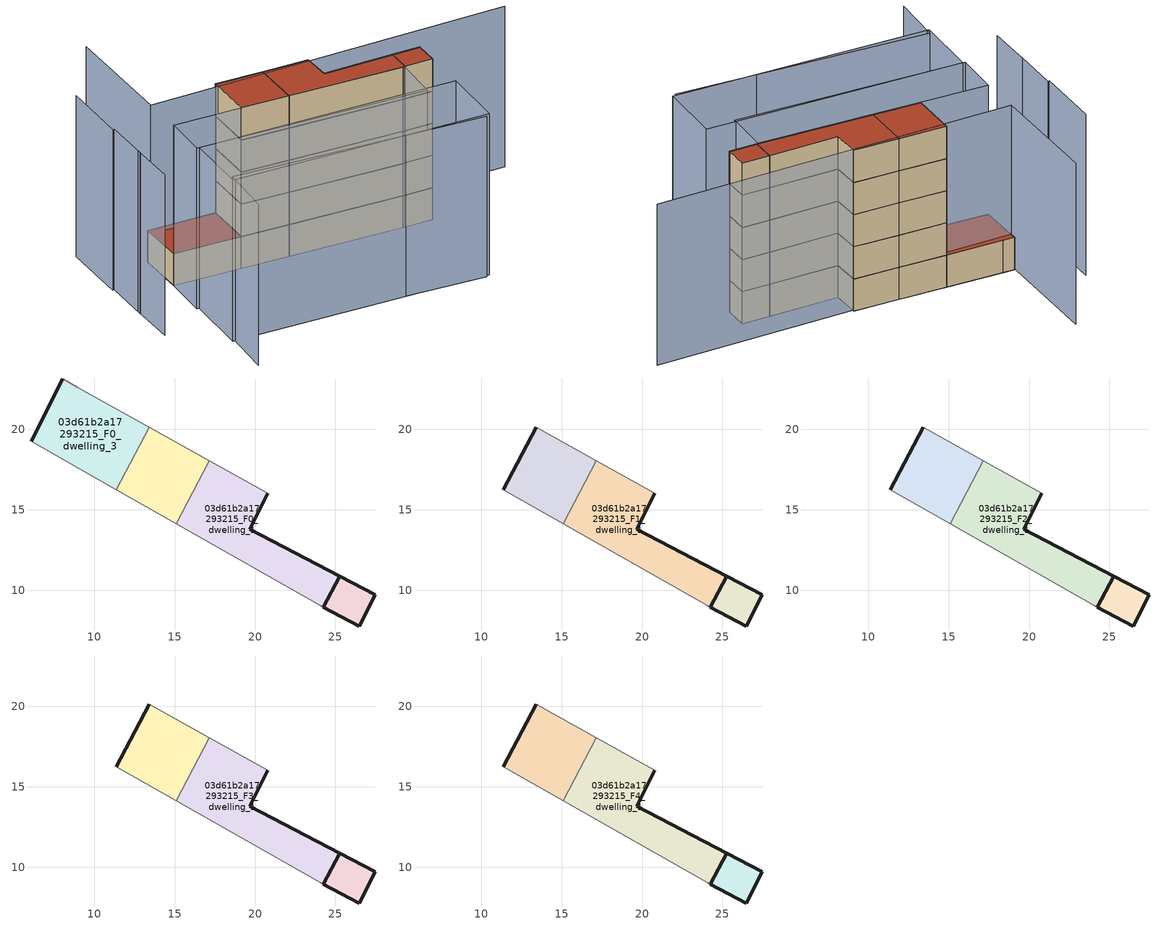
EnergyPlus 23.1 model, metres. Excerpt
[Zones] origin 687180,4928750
03d61b2a17293215_F0_dwelling_0
 floor ground (EU_floor_Construction): 26.47,7.77 27.48,9.72 25.26,10.88 24.24,8.93 z0
 wall outside (EU_wall_Construction): 25.26,10.88 27.48,9.72 26.47,7.77 24.24,8.93 25.26,10.88 z0:3
03d61b2a17293215_F0_dwelling_1
 floor ground (EU_floor_Construction): 24.24,8.93 25.26,10.88 19.68,13.78 20.79,16.04 17.17,18.06 15.11,14.12 24.07,9.02 z0
 wall outside (EU_wall_Construction): 20.79,16.04 19.68,13.78 25.26,10.88 24.24,8.93 z0:3
 wall adiabatic (EU_wall_Construction): 24.24,8.93 24.07,9.02 15.11,14.12 / 17.17,18.06 20.79,16.04 z0:3
 wall to 03d61b2a17293215_F0_dwelling_2 (EU_wall_Construction): 15.11,14.12 17.17,18.06 z0:3
03d61b2a17293215_F0_dwelling_2
 floor ground (EU_floor_Construction): 15.11,14.12 17.17,18.06 13.41,20.14 11.38,16.24 z0
 wall adiabatic (EU_wall_Construction): 13.41,20.14 17.17,18.06 / 15.11,14.12 11.38,16.24 z0:3
 wall to 03d61b2a17293215_F0_dwelling_3 (EU_wall_Construction): 11.38,16.24 13.41,20.14 z0:3
03d61b2a17293215_F0_dwelling_3
 floor ground (EU_floor_Construction): 11.38,16.24 13.41,20.14 8.94,22.63 8.03,23.13 6.07,19.25 z0
 wall outside (EU_wall_Construction): 6.07,19.25 8.03,23.13 z0:3
 wall adiabatic (EU_wall_Construction): 11.38,16.24 6.07,19.25 / 8.03,23.13 8.94,22.63 13.41,20.14 z0:3
 roof outside (EU_roof_Construction): 13.41,20.14 11.38,16.24 6.07,19.25 8.03,23.13 8.94,22.63 z3
03d61b2a17293215_F1_dwelling_0
 floor to 03d61b2a17293215_F0_dwelling_0 (EU_floor_Construction): 26.47,7.77 27.48,9.72 25.26,10.88 24.24,8.93 z3
 wall outside (EU_wall_Construction): 25.26,10.88 27.48,9.72 26.47,7.77 24.24,8.93 25.26,10.88 z3:6
03d61b2a17293215_F1_dwelling_1
 floor to 03d61b2a17293215_F0_dwelling_1 (EU_floor_Construction): 24.24,8.93 25.26,10.88 19.68,13.78 20.79,16.04 17.17,18.06 15.11,14.12 24.07,9.02 z3
 wall outside (EU_wall_Construction): 20.79,16.04 19.68,13.78 25.26,10.88 24.24,8.93 z3:6
 wall adiabatic (EU_wall_Construction): 24.24,8.93 24.07,9.02 15.11,14.12 / 17.17,18.06 20.79,16.04 z3:6
 wall to 03d61b2a17293215_F1_dwelling_2 (EU_wall_Construction): 15.11,14.12 17.17,18.06 z3:6
03d61b2a17293215_F1_dwelling_2
 floor to 03d61b2a17293215_F0_dwelling_2 (EU_floor_Construction): 15.11,14.12 17.17,18.06 13.41,20.14 11.38,16.24 z3
 wall outside (EU_wall_Construction): 11.38,16.24 13.41,20.14 z3:6
 wall adiabatic (EU_wall_Construction): 13.41,20.14 17.17,18.06 / 15.11,14.12 11.38,16.24 z3:6
03d61b2a17293215_F2_dwelling_0
 floor to 03d61b2a17293215_F1_dwelling_0 (EU_floor_Construction): 26.47,7.77 27.48,9.72 25.26,10.88 24.24,8.93 z6
 wall outside (EU_wall_Construction): 25.26,10.88 27.48,9.72 26.47,7.77 24.24,8.93 25.26,10.88 z6:9
03d61b2a17293215_F2_dwelling_1
 floor to 03d61b2a17293215_F1_dwelling_1 (EU_floor_Construction): 24.24,8.93 25.26,10.88 19.68,13.78 20.79,16.04 17.17,18.06 15.11,14.12 24.07,9.02 z6
 wall outside (EU_wall_Construction): 20.79,16.04 19.68,13.78 25.26,10.88 24.24,8.93 z6:9
 wall adiabatic (EU_wall_Construction): 24.24,8.93 24.07,9.02 15.11,14.12 / 17.17,18.06 20.79,16.04 z6:9
 wall to 03d61b2a17293215_F2_dwelling_2 (EU_wall_Construction): 15.11,14.12 17.17,18.06 z6:9
03d61b2a17293215_F2_dwelling_2
 floor to 03d61b2a17293215_F1_dwelling_2 (EU_floor_Construction): 15.11,14.12 17.17,18.06 13.41,20.14 11.38,16.24 z6
 wall outside (EU_wall_Construction): 11.38,16.24 13.41,20.14 z6:9
 wall adiabatic (EU_wall_Construction): 13.41,20.14 17.17,18.06 / 15.11,14.12 11.38,16.24 z6:9
03d61b2a17293215_F3_dwelling_0
 floor to 03d61b2a17293215_F2_dwelling_0 (EU_floor_Construction): 26.47,7.77 27.48,9.72 25.26,10.88 24.24,8.93 z9
 wall outside (EU_wall_Construction): 25.26,10.88 27.48,9.72 26.47,7.77 24.24,8.93 25.26,10.88 z9:12
03d61b2a17293215_F3_dwelling_1
 floor to 03d61b2a17293215_F2_dwelling_1 (EU_floor_Construction): 24.24,8.93 25.26,10.88 19.68,13.78 20.79,16.04 17.17,18.06 15.11,14.12 24.07,9.02 z9
 wall outside (EU_wall_Construction): 20.79,16.04 19.68,13.78 25.26,10.88 24.24,8.93 z9:12
 wall adiabatic (EU_wall_Construction): 24.24,8.93 24.07,9.02 15.11,14.12 / 17.17,18.06 20.79,16.04 z9:12
 wall to 03d61b2a17293215_F3_dwelling_2 (EU_wall_Construction): 15.11,14.12 17.17,18.06 z9:12
03d61b2a17293215_F3_dwelling_2
 floor to 03d61b2a17293215_F2_dwelling_2 (EU_floor_Construction): 15.11,14.12 17.17,18.06 13.41,20.14 11.38,16.24 z9
 wall outside (EU_wall_Construction): 11.38,16.24 13.41,20.14 z9:12
 wall adiabatic (EU_wall_Construction): 13.41,20.14 17.17,18.06 / 15.11,14.12 11.38,16.24 z9:12
03d61b2a17293215_F4_dwelling_0
 floor to 03d61b2a17293215_F3_dwelling_0 (EU_floor_Construction): 26.47,7.77 27.48,9.72 25.26,10.88 24.24,8.93 z12
 wall outside (EU_wall_Construction): 25.26,10.88 27.48,9.72 26.47,7.77 24.24,8.93 25.26,10.88 z12:15
 roof outside (EU_roof_Construction): 27.48,9.72 26.47,7.77 24.24,8.93 25.26,10.88 z15
03d61b2a17293215_F4_dwelling_1
 floor to 03d61b2a17293215_F3_dwelling_1 (EU_floor_Construction): 24.24,8.93 25.26,10.88 19.68,13.78 20.79,16.04 17.17,18.06 15.11,14.12 24.07,9.02 z12
 wall outside (EU_wall_Construction): 20.79,16.04 19.68,13.78 25.26,10.88 24.24,8.93 z12:15
 wall adiabatic (EU_wall_Construction): 24.24,8.93 24.07,9.02 15.11,14.12 / 17.17,18.06 20.79,16.04 z12:15
 wall to 03d61b2a17293215_F4_dwelling_2 (EU_wall_Construction): 15.11,14.12 17.17,18.06 z12:15
 roof outside (EU_roof_Construction): 20.79,16.04 19.68,13.78 25.26,10.88 24.24,8.93 24.07,9.02 15.11,14.12 17.17,18.06 z15
03d61b2a17293215_F4_dwelling_2
 floor to 03d61b2a17293215_F3_dwelling_2 (EU_floor_Construction): 15.11,14.12 17.17,18.06 13.41,20.14 11.38,16.24 z12
 wall outside (EU_wall_Construction): 11.38,16.24 13.41,20.14 z12:15
 wall adiabatic (EU_wall_Construction): 13.41,20.14 17.17,18.06 / 15.11,14.12 11.38,16.24 z12:15
 roof outside (EU_roof_Construction): 17.17,18.06 15.11,14.12 11.38,16.24 13.41,20.14 z15
shading: -0.71,6.56 1.77,10.71 / 1.77,10.71 21.24,-0.93 / 36.74,7.66 7.68,22.57 / 7.68,22.57 12.56,32.08 / 0.98,19.32 -0.97,15.46 / 2.88,22.88 0.84,19.03 / 5.61,28.39 2.73,22.96 / 4.2,15.56 24.57,4.26 / 24.57,4.26 21.7,-0.91 / 21.7,-0.91 1.33,10.39 / 1.33,10.39 4.2,15.56 / 6.07,19.25 24.14,8.98 / 24.14,8.98 22.09,5.37 / 22.09,5.37 4.02,15.64 / 4.02,15.64 6.07,19.25 z0:15
[Building]
EU S2 Campaign: North Axis=0; Terrain=City; Solar Distribution=FullExterior
[Site:Location]
Bologna: Latitude=44.5; Longitude=11.25; Time Zone=1; Elevation=37
[SizingPeriod:WeatherFileDays]
AnnualSizingPeriod: Begin Month=1; Begin Day of Month=1; End Month=12; End Day of Month=31; Day of Week for Start Day=Monday; Use Weather File Daylight Saving Period=No; Use Weather File Rain and Snow Indicators=No
[MATERIAL]
EU_InternalMass_Material: Roughness=MediumRough; Thickness=0.1; Conductivity=1; Density=1800; Specific Heat=900; Thermal Absorptance=0.9; Solar Absorptance=0.7; Visible Absorptance=0.7
[MATERIAL:NOMASS] Roughness=MediumRough; Thermal Absorptance=0.9; Solar Absorptance=0.7; Visible Absorptance=0.7
Name | Thermal Resistance
EU_wall_NoMass | 0.905828
EU_roof_NoMass | 0.37593
EU_floor_NoMass | 0.67114
[CONSTRUCTION]
EU_wall_Construction: EU_wall_NoMass
EU_roof_Construction: EU_roof_NoMass
EU_floor_Construction: EU_floor_NoMass
EU_InternalMass_Construction: EU_InternalMass_Material
[ZONE] Type=1; Multiplier=1; Ceiling Height=autocalculate; Floor Area=autocalculate; Part of Total Floor Area=Yes
Name | Volume
03d61b2a17293215_F0_dwelling_0; 03d61b2a17293215_F1_dwelling_0; 03d61b2a17293215_F2_dwelling_0; 03d61b2a17293215_F3_dwelling_0; 03d61b2a17293215_F4_dwelling_0 | 16.5447
03d61b2a17293215_F0_dwelling_1 | 95.5137
03d61b2a17293215_F1_dwelling_1; 03d61b2a17293215_F2_dwelling_1; 03d61b2a17293215_F3_dwelling_1; 03d61b2a17293215_F4_dwelling_1 | 95.5159
03d61b2a17293215_F0_dwelling_2; 03d61b2a17293215_F1_dwelling_2; 03d61b2a17293215_F2_dwelling_2; 03d61b2a17293215_F3_dwelling_2; 03d61b2a17293215_F4_dwelling_2 | 56.9839
03d61b2a17293215_F0_dwelling_3 | 80.4397
[INTERNALMASS] Construction=EU_InternalMass_Construction
Name | Zone or ZoneList | Surface Area
03d61b2a17293215_F0_dwelling_0_EU_InternalMass | 03d61b2a17293215_F0_dwelling_0 | 5.51467
03d61b2a17293215_F0_dwelling_1_EU_InternalMass | 03d61b2a17293215_F0_dwelling_1 | 31.8382
03d61b2a17293215_F0_dwelling_2_EU_InternalMass | 03d61b2a17293215_F0_dwelling_2 | 18.9946
03d61b2a17293215_F0_dwelling_3_EU_InternalMass | 03d61b2a17293215_F0_dwelling_3 | 26.8135
03d61b2a17293215_F1_dwelling_0_EU_InternalMass | 03d61b2a17293215_F1_dwelling_0 | 27.7228
03d61b2a17293215_F1_dwelling_1_EU_InternalMass | 03d61b2a17293215_F1_dwelling_1 | 27.7222
03d61b2a17293215_F1_dwelling_2_EU_InternalMass | 03d61b2a17293215_F1_dwelling_2 | 27.7201
03d61b2a17293215_F2_dwelling_0_EU_InternalMass | 03d61b2a17293215_F2_dwelling_0 | 27.7228
03d61b2a17293215_F2_dwelling_1_EU_InternalMass | 03d61b2a17293215_F2_dwelling_1 | 27.7222
03d61b2a17293215_F2_dwelling_2_EU_InternalMass | 03d61b2a17293215_F2_dwelling_2 | 27.7201
03d61b2a17293215_F3_dwelling_0_EU_InternalMass | 03d61b2a17293215_F3_dwelling_0 | 27.7228
03d61b2a17293215_F3_dwelling_1_EU_InternalMass | 03d61b2a17293215_F3_dwelling_1 | 27.7222
03d61b2a17293215_F3_dwelling_2_EU_InternalMass | 03d61b2a17293215_F3_dwelling_2 | 27.7201
03d61b2a17293215_F4_dwelling_0_EU_InternalMass | 03d61b2a17293215_F4_dwelling_0 | 27.7228
03d61b2a17293215_F4_dwelling_1_EU_InternalMass | 03d61b2a17293215_F4_dwelling_1 | 27.7222
03d61b2a17293215_F4_dwelling_2_EU_InternalMass | 03d61b2a17293215_F4_dwelling_2 | 27.7201
[OTHEREQUIPMENT] Fuel Type=Electricity; Design Level Calculation Method=Watts/Area; Power per Zone Floor Area=1; Fraction Latent=0; Fraction Radiant=0; Fraction Lost=0; Carbon Dioxide Generation Rate=0; EndUse Subcategory=EU_Step8_InternalGains
Name | Zone or ZoneList or Space or SpaceList | Schedule
EU_Step8_InternalGain_03d61b2a17293215_F0_dwelling_0_f000 | 03d61b2a17293215_F0_dwelling_0 | EU_Step8_GainSchedule_03d61b2a17293215_F0_dwelling_0_f000
EU_Step8_InternalGain_03d61b2a17293215_F0_dwelling_1_f000 | 03d61b2a17293215_F0_dwelling_1 | EU_Step8_GainSchedule_03d61b2a17293215_F0_dwelling_1_f000
EU_Step8_InternalGain_03d61b2a17293215_F0_dwelling_2_f000 | 03d61b2a17293215_F0_dwelling_2 | EU_Step8_GainSchedule_03d61b2a17293215_F0_dwelling_2_f000
EU_Step8_InternalGain_03d61b2a17293215_F0_dwelling_3_f000 | 03d61b2a17293215_F0_dwelling_3 | EU_Step8_GainSchedule_03d61b2a17293215_F0_dwelling_3_f000
EU_Step8_InternalGain_03d61b2a17293215_F1_dwelling_0_f000 | 03d61b2a17293215_F1_dwelling_0 | EU_Step8_GainSchedule_03d61b2a17293215_F1_dwelling_0_f000
EU_Step8_InternalGain_03d61b2a17293215_F1_dwelling_1_f000 | 03d61b2a17293215_F1_dwelling_1 | EU_Step8_GainSchedule_03d61b2a17293215_F1_dwelling_1_f000
EU_Step8_InternalGain_03d61b2a17293215_F1_dwelling_2_f000 | 03d61b2a17293215_F1_dwelling_2 | EU_Step8_GainSchedule_03d61b2a17293215_F1_dwelling_2_f000
EU_Step8_InternalGain_03d61b2a17293215_F2_dwelling_0_f000 | 03d61b2a17293215_F2_dwelling_0 | EU_Step8_GainSchedule_03d61b2a17293215_F2_dwelling_0_f000
EU_Step8_InternalGain_03d61b2a17293215_F2_dwelling_1_f000 | 03d61b2a17293215_F2_dwelling_1 | EU_Step8_GainSchedule_03d61b2a17293215_F2_dwelling_1_f000
EU_Step8_InternalGain_03d61b2a17293215_F2_dwelling_2_f000 | 03d61b2a17293215_F2_dwelling_2 | EU_Step8_GainSchedule_03d61b2a17293215_F2_dwelling_2_f000
EU_Step8_InternalGain_03d61b2a17293215_F3_dwelling_0_f000 | 03d61b2a17293215_F3_dwelling_0 | EU_Step8_GainSchedule_03d61b2a17293215_F3_dwelling_0_f000
EU_Step8_InternalGain_03d61b2a17293215_F3_dwelling_1_f000 | 03d61b2a17293215_F3_dwelling_1 | EU_Step8_GainSchedule_03d61b2a17293215_F3_dwelling_1_f000
EU_Step8_InternalGain_03d61b2a17293215_F3_dwelling_2_f000 | 03d61b2a17293215_F3_dwelling_2 | EU_Step8_GainSchedule_03d61b2a17293215_F3_dwelling_2_f000
EU_Step8_InternalGain_03d61b2a17293215_F4_dwelling_0_f000 | 03d61b2a17293215_F4_dwelling_0 | EU_Step8_GainSchedule_03d61b2a17293215_F4_dwelling_0_f000
EU_Step8_InternalGain_03d61b2a17293215_F4_dwelling_1_f000 | 03d61b2a17293215_F4_dwelling_1 | EU_Step8_GainSchedule_03d61b2a17293215_F4_dwelling_1_f000
EU_Step8_InternalGain_03d61b2a17293215_F4_dwelling_2_f000 | 03d61b2a17293215_F4_dwelling_2 | EU_Step8_GainSchedule_03d61b2a17293215_F4_dwelling_2_f000
[ZONEVENTILATION:DESIGNFLOWRATE] Schedule=EU_AlwaysOn; Design Flow Rate Calculation Method=AirChanges/Hour; Air Changes per Hour=0.73129; Ventilation Type=Natural; Fan Pressure Rise=0; Fan Total Efficiency=1; Constant Term Coefficient=1; Temperature Term Coefficient=0; Velocity Term Coefficient=0; Velocity Squared Term Coefficient=0; Minimum Indoor Temperature=-100; Maximum Indoor Temperature=100; Delta Temperature=-100; Minimum Outdoor Temperature=-100; Maximum Outdoor Temperature=100; Maximum Wind Speed=40
Name | Zone or ZoneList or Space or SpaceList
EU_ConstantAir_03d61b2a17293215_F0_dwelling_0 | 03d61b2a17293215_F0_dwelling_0
EU_ConstantAir_03d61b2a17293215_F0_dwelling_1 | 03d61b2a17293215_F0_dwelling_1
EU_ConstantAir_03d61b2a17293215_F0_dwelling_2 | 03d61b2a17293215_F0_dwelling_2
EU_ConstantAir_03d61b2a17293215_F0_dwelling_3 | 03d61b2a17293215_F0_dwelling_3
EU_ConstantAir_03d61b2a17293215_F1_dwelling_0 | 03d61b2a17293215_F1_dwelling_0
EU_ConstantAir_03d61b2a17293215_F1_dwelling_1 | 03d61b2a17293215_F1_dwelling_1
EU_ConstantAir_03d61b2a17293215_F1_dwelling_2 | 03d61b2a17293215_F1_dwelling_2
EU_ConstantAir_03d61b2a17293215_F2_dwelling_0 | 03d61b2a17293215_F2_dwelling_0
EU_ConstantAir_03d61b2a17293215_F2_dwelling_1 | 03d61b2a17293215_F2_dwelling_1
EU_ConstantAir_03d61b2a17293215_F2_dwelling_2 | 03d61b2a17293215_F2_dwelling_2
EU_ConstantAir_03d61b2a17293215_F3_dwelling_0 | 03d61b2a17293215_F3_dwelling_0
EU_ConstantAir_03d61b2a17293215_F3_dwelling_1 | 03d61b2a17293215_F3_dwelling_1
EU_ConstantAir_03d61b2a17293215_F3_dwelling_2 | 03d61b2a17293215_F3_dwelling_2
EU_ConstantAir_03d61b2a17293215_F4_dwelling_0 | 03d61b2a17293215_F4_dwelling_0
EU_ConstantAir_03d61b2a17293215_F4_dwelling_1 | 03d61b2a17293215_F4_dwelling_1
EU_ConstantAir_03d61b2a17293215_F4_dwelling_2 | 03d61b2a17293215_F4_dwelling_2
[HVACTEMPLATE:THERMOSTAT] Constant Heating Setpoint=20; Constant Cooling Setpoint=50
EU_HeatOnly_03d61b2a17293215_F0_dwelling_0; EU_HeatOnly_03d61b2a17293215_F0_dwelling_1; EU_HeatOnly_03d61b2a17293215_F0_dwelling_2; EU_HeatOnly_03d61b2a17293215_F0_dwelling_3; EU_HeatOnly_03d61b2a17293215_F1_dwelling_0; EU_HeatOnly_03d61b2a17293215_F1_dwelling_1; EU_HeatOnly_03d61b2a17293215_F1_dwelling_2; EU_HeatOnly_03d61b2a17293215_F2_dwelling_0; EU_HeatOnly_03d61b2a17293215_F2_dwelling_1; EU_HeatOnly_03d61b2a17293215_F2_dwelling_2; EU_HeatOnly_03d61b2a17293215_F3_dwelling_0; EU_HeatOnly_03d61b2a17293215_F3_dwelling_1; EU_HeatOnly_03d61b2a17293215_F3_dwelling_2; EU_HeatOnly_03d61b2a17293215_F4_dwelling_0; EU_HeatOnly_03d61b2a17293215_F4_dwelling_1; EU_HeatOnly_03d61b2a17293215_F4_dwelling_2
[HVACTEMPLATE:ZONE:IDEALLOADSAIRSYSTEM] System Availability Schedule=EU_AlwaysOn; Maximum Heating Supply Air Temperature=50; Minimum Cooling Supply Air Temperature=13; Maximum Heating Supply Air Humidity Ratio=0.0156; Minimum Cooling Supply Air Humidity Ratio=0.0077; Heating Limit=NoLimit; Cooling Limit=NoLimit; Heating Availability Schedule=EU_AlwaysOn; Cooling Availability Schedule=EU_CoolingOff; Dehumidification Control Type=ConstantSensibleHeatRatio; Cooling Sensible Heat Ratio=0.7; Dehumidification Setpoint=60; Humidification Control Type=None; Humidification Setpoint=30; Outdoor Air Method=None; Outdoor Air Flow Rate per Person=0.00944; Outdoor Air Flow Rate per Zone Floor Area=0; Outdoor Air Flow Rate per Zone=0; Demand Controlled Ventilation Type=None; Outdoor Air Economizer Type=NoEconomizer; Heat Recovery Type=None; Sensible Heat Recovery Effectiveness=0.7; Latent Heat Recovery Effectiveness=0.65
Name | Template Thermostat
03d61b2a17293215_F0_dwelling_0 | EU_HeatOnly_03d61b2a17293215_F0_dwelling_0
03d61b2a17293215_F0_dwelling_1 | EU_HeatOnly_03d61b2a17293215_F0_dwelling_1
03d61b2a17293215_F0_dwelling_2 | EU_HeatOnly_03d61b2a17293215_F0_dwelling_2
03d61b2a17293215_F0_dwelling_3 | EU_HeatOnly_03d61b2a17293215_F0_dwelling_3
03d61b2a17293215_F1_dwelling_0 | EU_HeatOnly_03d61b2a17293215_F1_dwelling_0
03d61b2a17293215_F1_dwelling_1 | EU_HeatOnly_03d61b2a17293215_F1_dwelling_1
03d61b2a17293215_F1_dwelling_2 | EU_HeatOnly_03d61b2a17293215_F1_dwelling_2
03d61b2a17293215_F2_dwelling_0 | EU_HeatOnly_03d61b2a17293215_F2_dwelling_0
03d61b2a17293215_F2_dwelling_1 | EU_HeatOnly_03d61b2a17293215_F2_dwelling_1
03d61b2a17293215_F2_dwelling_2 | EU_HeatOnly_03d61b2a17293215_F2_dwelling_2
03d61b2a17293215_F3_dwelling_0 | EU_HeatOnly_03d61b2a17293215_F3_dwelling_0
03d61b2a17293215_F3_dwelling_1 | EU_HeatOnly_03d61b2a17293215_F3_dwelling_1
03d61b2a17293215_F3_dwelling_2 | EU_HeatOnly_03d61b2a17293215_F3_dwelling_2
03d61b2a17293215_F4_dwelling_0 | EU_HeatOnly_03d61b2a17293215_F4_dwelling_0
03d61b2a17293215_F4_dwelling_1 | EU_HeatOnly_03d61b2a17293215_F4_dwelling_1
03d61b2a17293215_F4_dwelling_2 | EU_HeatOnly_03d61b2a17293215_F4_dwelling_2
[SIZING:ZONE] Zone Cooling Design Supply Air Temperature Input Method=SupplyAirTemperature; Zone Cooling Design Supply Air Temperature=13; Zone Heating Design Supply Air Temperature Input Method=SupplyAirTemperature; Zone Heating Design Supply Air Temperature=50; Zone Cooling Design Supply Air Humidity Ratio=0.008; Zone Heating Design Supply Air Humidity Ratio=0.008; Cooling Design Air Flow Method=DesignDay; Cooling Design Air Flow Rate=0; Cooling Minimum Air Flow per Zone Floor Area=0.000762; Cooling Minimum Air Flow=0; Cooling Minimum Air Flow Fraction=0.2; Heating Design Air Flow Method=DesignDay; Heating Design Air Flow Rate=0; Heating Maximum Air Flow per Zone Floor Area=0.002032; Heating Maximum Air Flow=0.141576; Heating Maximum Air Flow Fraction=0.3; Account for Dedicated Outdoor Air System=No; Dedicated Outdoor Air System Control Strategy=NeutralSupplyAir; Dedicated Outdoor Air Low Setpoint Temperature for Design=autosize; Dedicated Outdoor Air High Setpoint Temperature for Design=autosize; Zone Load Sizing Method=Sensible Load Only No Latent Load; Zone Latent Cooling Design Supply Air Humidity Ratio Input Method=HumidityRatioDifference; Zone Cooling Design Supply Air Humidity Ratio Difference=0.005; Zone Latent Heating Design Supply Air Humidity Ratio Input Method=HumidityRatioDifference; Zone Humidification Design Supply Air Humidity Ratio Difference=0.005
03d61b2a17293215_F0_dwelling_0; 03d61b2a17293215_F0_dwelling_1; 03d61b2a17293215_F0_dwelling_2; 03d61b2a17293215_F0_dwelling_3; 03d61b2a17293215_F1_dwelling_0; 03d61b2a17293215_F1_dwelling_1; 03d61b2a17293215_F1_dwelling_2; 03d61b2a17293215_F2_dwelling_0; 03d61b2a17293215_F2_dwelling_1; 03d61b2a17293215_F2_dwelling_2; 03d61b2a17293215_F3_dwelling_0; 03d61b2a17293215_F3_dwelling_1; 03d61b2a17293215_F3_dwelling_2; 03d61b2a17293215_F4_dwelling_0; 03d61b2a17293215_F4_dwelling_1; 03d61b2a17293215_F4_dwelling_2
[SCHEDULE:CONSTANT]
Name | Hourly Value
EU_AlwaysOn | 1
EU_CoolingOff | 0
[SCHEDULE:FILE] Column Number=1; Rows to Skip at Top=0; Number of Hours of Data=8760; Column Separator=Comma; Interpolate to Timestep=No; Minutes per Item=60; Adjust Schedule for Daylight Savings=Yes
Name | File
EU_Step8_GainSchedule_03d61b2a17293215_F0_dwelling_0_f000 | ../../schedules/03d61b2a17293215/03d61b2a17293215_F0_dwelling_0_f000_gain.csv
EU_Step8_GainSchedule_03d61b2a17293215_F0_dwelling_1_f000 | ../../schedules/03d61b2a17293215/03d61b2a17293215_F0_dwelling_1_f000_gain.csv
EU_Step8_GainSchedule_03d61b2a17293215_F0_dwelling_2_f000 | ../../schedules/03d61b2a17293215/03d61b2a17293215_F0_dwelling_2_f000_gain.csv
EU_Step8_GainSchedule_03d61b2a17293215_F0_dwelling_3_f000 | ../../schedules/03d61b2a17293215/03d61b2a17293215_F0_dwelling_3_f000_gain.csv
EU_Step8_GainSchedule_03d61b2a17293215_F1_dwelling_0_f000 | ../../schedules/03d61b2a17293215/03d61b2a17293215_F1_dwelling_0_f000_gain.csv
EU_Step8_GainSchedule_03d61b2a17293215_F1_dwelling_1_f000 | ../../schedules/03d61b2a17293215/03d61b2a17293215_F1_dwelling_1_f000_gain.csv
EU_Step8_GainSchedule_03d61b2a17293215_F1_dwelling_2_f000 | ../../schedules/03d61b2a17293215/03d61b2a17293215_F1_dwelling_2_f000_gain.csv
EU_Step8_GainSchedule_03d61b2a17293215_F2_dwelling_0_f000 | ../../schedules/03d61b2a17293215/03d61b2a17293215_F2_dwelling_0_f000_gain.csv
EU_Step8_GainSchedule_03d61b2a17293215_F2_dwelling_1_f000 | ../../schedules/03d61b2a17293215/03d61b2a17293215_F2_dwelling_1_f000_gain.csv
EU_Step8_GainSchedule_03d61b2a17293215_F2_dwelling_2_f000 | ../../schedules/03d61b2a17293215/03d61b2a17293215_F2_dwelling_2_f000_gain.csv
EU_Step8_GainSchedule_03d61b2a17293215_F3_dwelling_0_f000 | ../../schedules/03d61b2a17293215/03d61b2a17293215_F3_dwelling_0_f000_gain.csv
EU_Step8_GainSchedule_03d61b2a17293215_F3_dwelling_1_f000 | ../../schedules/03d61b2a17293215/03d61b2a17293215_F3_dwelling_1_f000_gain.csv
EU_Step8_GainSchedule_03d61b2a17293215_F3_dwelling_2_f000 | ../../schedules/03d61b2a17293215/03d61b2a17293215_F3_dwelling_2_f000_gain.csv
EU_Step8_GainSchedule_03d61b2a17293215_F4_dwelling_0_f000 | ../../schedules/03d61b2a17293215/03d61b2a17293215_F4_dwelling_0_f000_gain.csv
EU_Step8_GainSchedule_03d61b2a17293215_F4_dwelling_1_f000 | ../../schedules/03d61b2a17293215/03d61b2a17293215_F4_dwelling_1_f000_gain.csv
EU_Step8_GainSchedule_03d61b2a17293215_F4_dwelling_2_f000 | ../../schedules/03d61b2a17293215/03d61b2a17293215_F4_dwelling_2_f000_gain.csv
